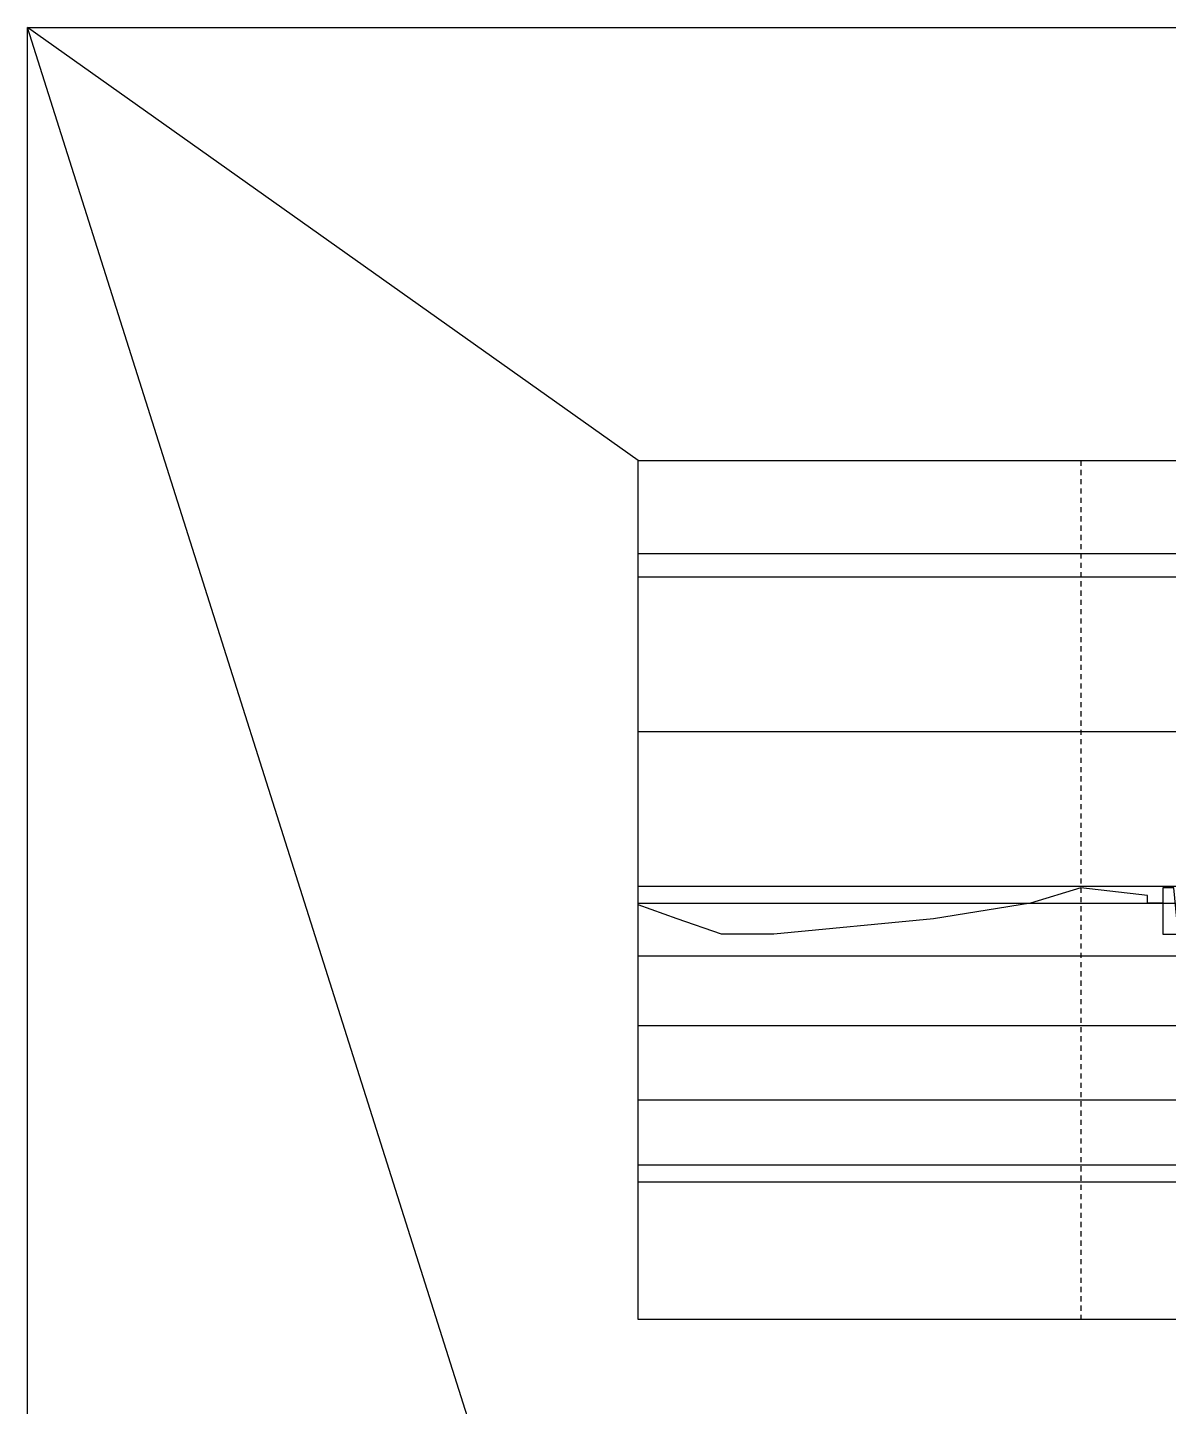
# Model space of a CAD drawing. Header units: millimetres. Extents: x -39468 to 212532, y -94717 to 83483.
# Drawn here: x -39468 to 34286, y -5617 to 83483 of the extents above; entities that cross this region are included whole.
import ezdxf

# ---------------------------------------------------------------- set-up
doc = ezdxf.new("R2010")
doc.units = ezdxf.units.MM
doc.header["$LTSCALE"] = 300
doc.header["$MEASUREMENT"] = 0
doc.linetypes.add('HID', pattern=[2, 1.1, -0.9])
doc.linetypes.add('주단면도-1$0$STD_CENTER', pattern=[66, 60, -2, 2, -2])
doc.layers.get('0').update_dxf_attribs({"linetype": 'CONTINUOUS'})
for name, color, linetype in [('A-ST-CONC', 2, 'CONTINUOUS'), ('HID', 7, 'HID'), ('주단면도-1$0$A-SECT-ELEV', 8, 'CONTINUOUS'), ('주단면도-1$0$A-ST-AXIS-CEN', 252, '주단면도-1$0$STD_CENTER')]:
    doc.layers.add(name, color=color, linetype=linetype)
doc.layers.add('Defpoint', color=161, linetype='CONTINUOUS', plot=False)

msp = doc.modelspace()

# ---------------------------------------------------------------- linework, layer by layer
msp.add_lwpolyline([(33929, 26900), (32929, 26900), (32929, 27400), (28630, 27900), (25379, 26900), (19090, 25900), (8778, 24900), (5386, 24900), (2534, 25900), (0, 26797)])
at = {"layer": 'A-ST-CONC'}
msp.add_lwpolyline([(34836, 25900), (34629, 27900), (33929, 27900), (33929, 25900), (33929, 24900), (35329, 24900), (35929, 24900), (35929, 23400), (37429, 23400), (37429, 24900), (38429, 24900), (38429, 25900), (34836, 25900)], dxfattribs=at)
at = {"layer": 'Defpoint'}
for p in [(0, 55500), (-5170, -24798)]:
    msp.add_line(p, (-39468, 83483), dxfattribs=at)
for points in [[(-39468, 83483), (212532, 83483), (212532, -94717), (-39468, -94717)], [(-39468, 83483), (212532, 83483), (212532, -94717), (-39468, -94717)], [(0, 55500), (153521, 55500), (153521, 0), (0, 0)]]:
    msp.add_lwpolyline(points, close=True, dxfattribs=at)
at = {"layer": 'HID'}
msp.add_line((28630, 55500), (28630, 0), dxfattribs=at)
at = {"layer": '주단면도-1$0$A-SECT-ELEV'}
msp.add_line((0, 49500), (153521, 49500), dxfattribs=at)
at = {"layer": '주단면도-1$0$A-ST-AXIS-CEN', "linetype": 'Continuous'}
for p, q in [((0, 48000), (153521, 48000)), ((0, 38000), (153521, 38000)), ((0, 28000), (153521, 28000)), ((0, 26900), (39600, 26900)), ((0, 23500), (153521, 23500)), ((0, 19000), (153521, 19000)), ((0, 14200), (153521, 14200)), ((0, 10000), (153521, 10000)), ((0, 8900), (153521, 8900))]:
    msp.add_line(p, q, dxfattribs=at)

doc.saveas('drawing.dxf')
